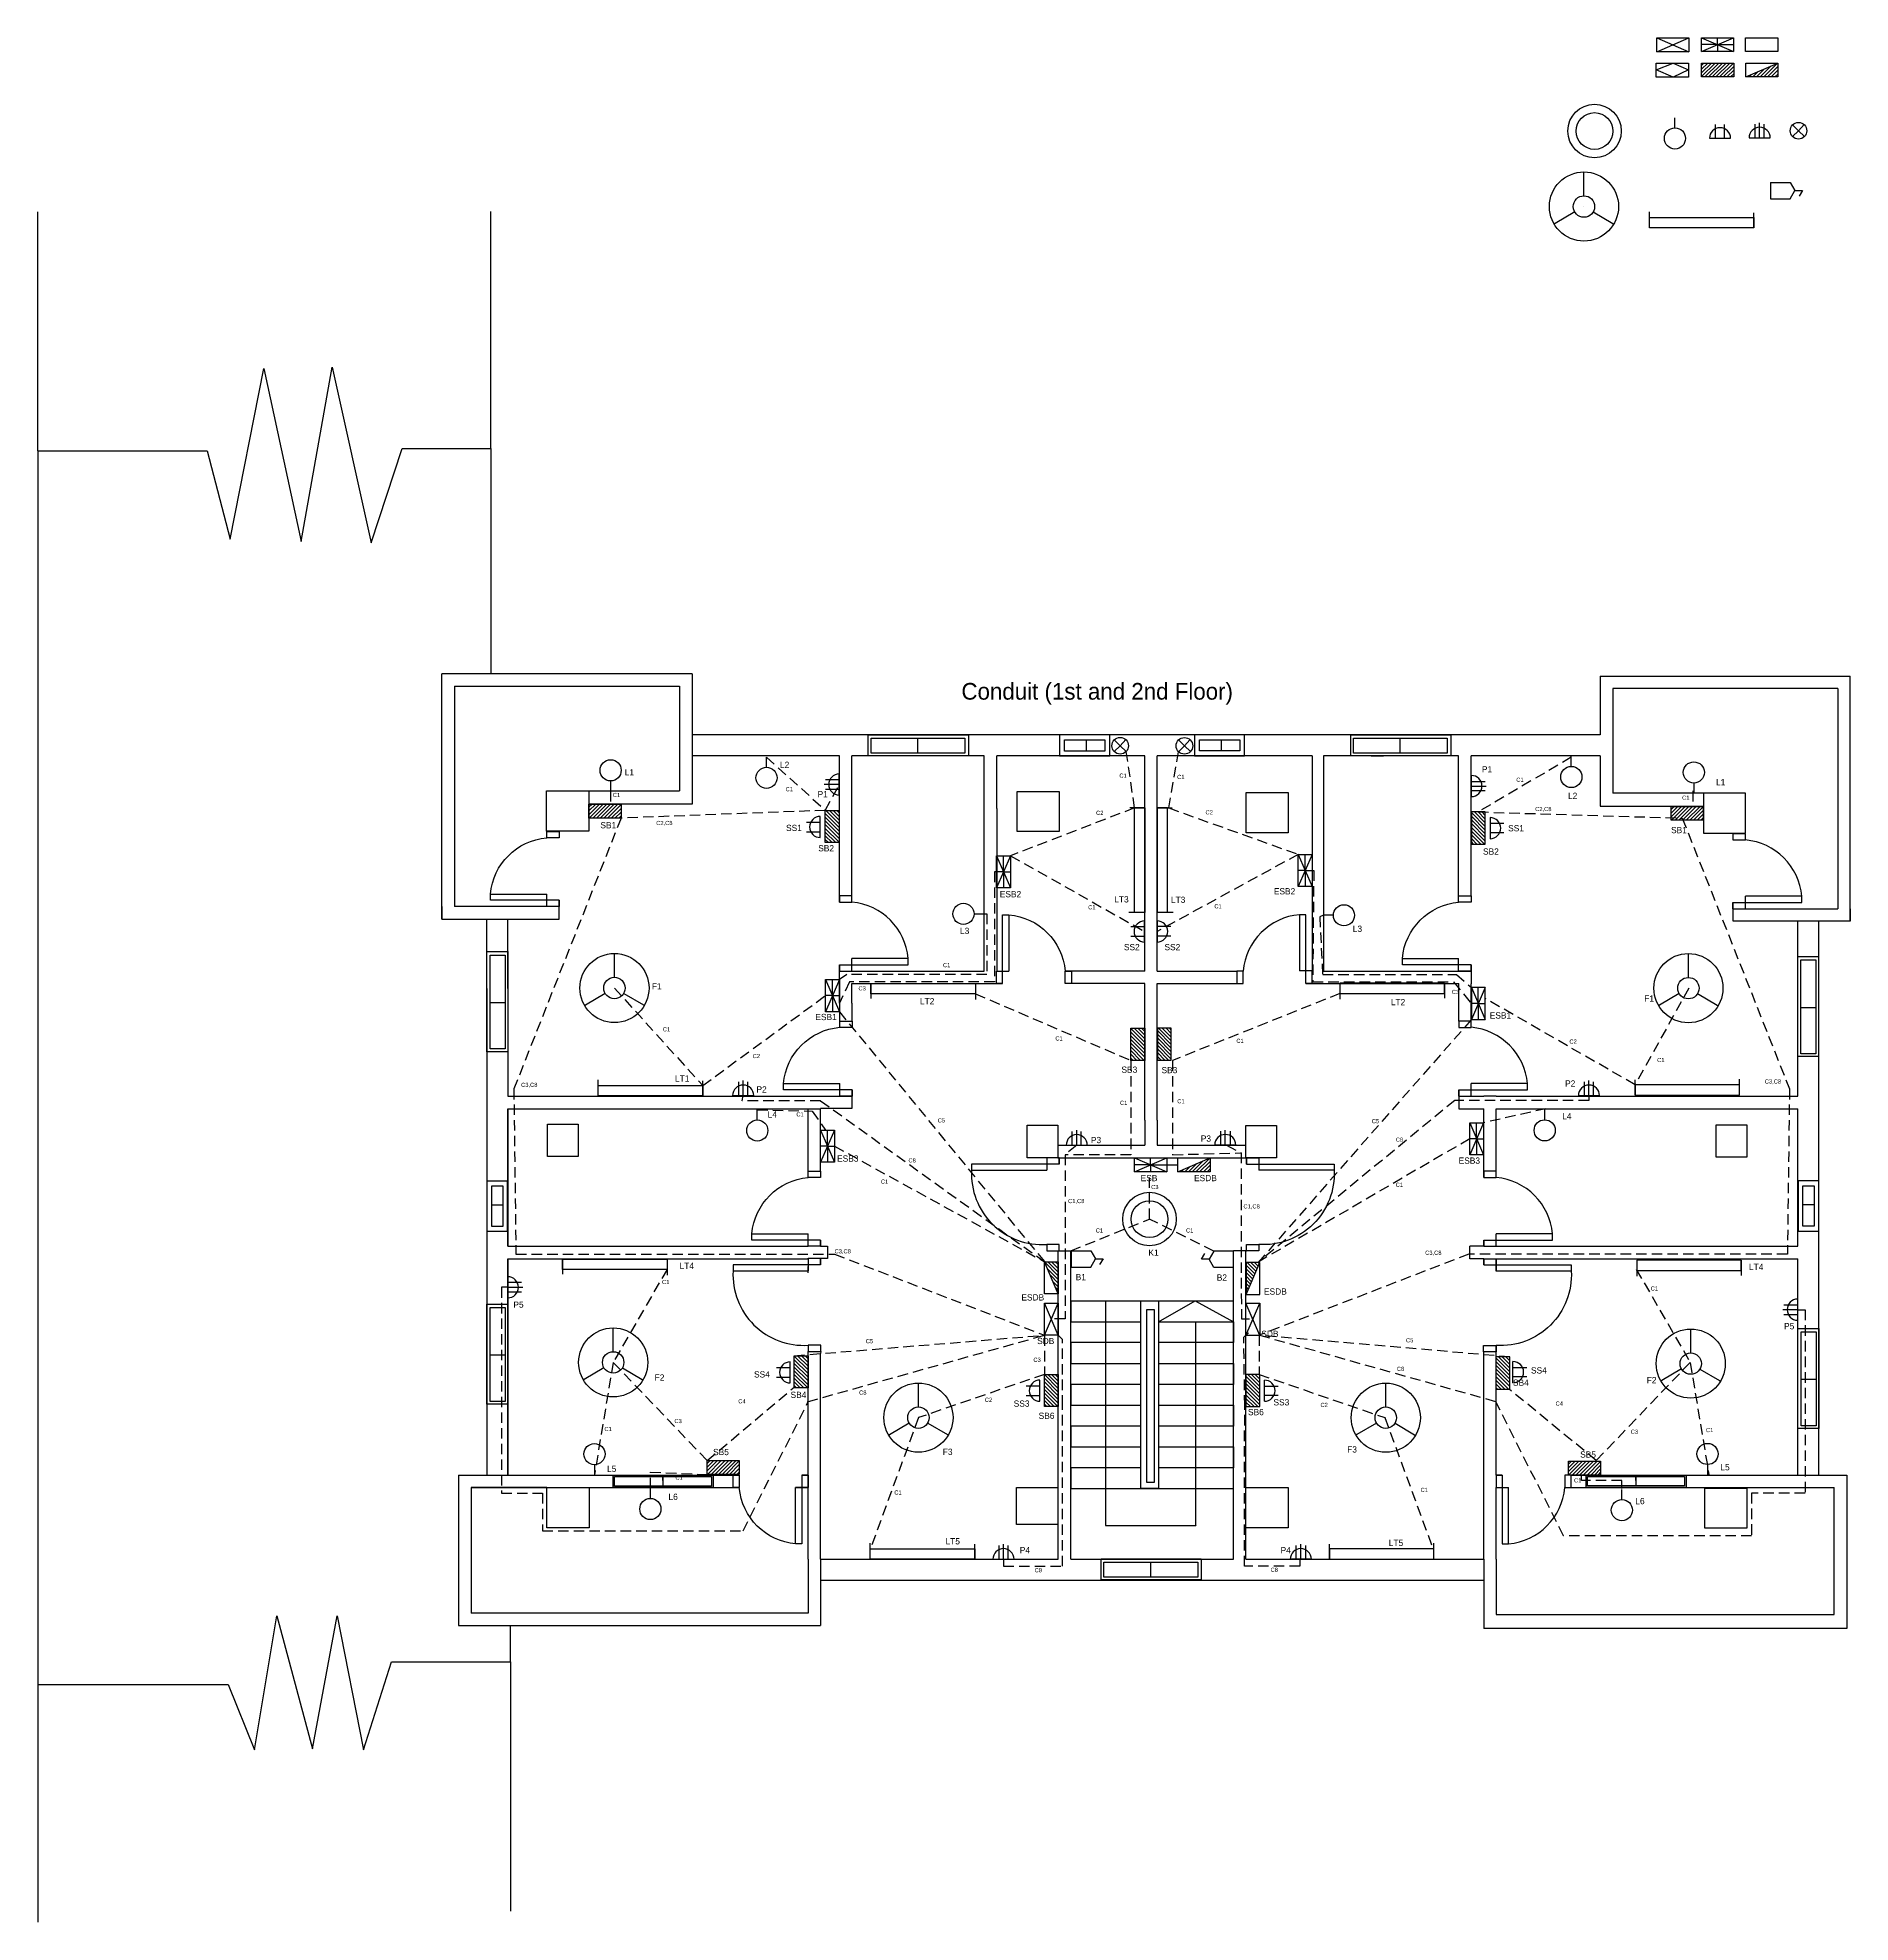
# Model space of a CAD drawing. Header units: inches. Extents: x 375 to 2429, y 186 to 1090.
# Drawn here: x 375 to 1244, y 186 to 1090 of the extents above; entities that cross this region are included whole.
import ezdxf

# ---------------------------------------------------------------- set-up
doc = ezdxf.new("R2010")
doc.units = ezdxf.units.IN
doc.header["$LTSCALE"] = 20
doc.header["$MEASUREMENT"] = 0
doc.linetypes.add('HIDDEN', pattern=[0.375, 0.25, -0.125])
for name, color, linetype in [('Conduit', 150, 'HIDDEN'), ('Emergency', 10, 'HIDDEN'), ('Fittings', 136, 'Continuous'), ('Text2', 7, 'Continuous')]:
    doc.layers.add(name, color=color, linetype=linetype)
pattern_1 = [(45, (663.4872, 326.7684), (-0.8838835, 0.8838835), [])]

# ---------------------------------------------------------------- blocks, each defined once
blk = doc.blocks.new('Door')
for p, q in [((0, 36), (0, 36)), ((0, -6), (0, 0)), ((-6, -6), (-6, -3)), ((-6, -3), (36, -3)), ((-6, -6), (0, -6))]:
    blk.add_line(p, q)
blk.add_lwpolyline([(-6.06, 35.59), (-0.06, 35.59), (-0.06, 38.59), (-6.06, 38.59)], close=True)
for points in [[(36, -3), (36, 0), (0, 0)], [(-6, -3), (-6, -6), (0, -6)]]:
    blk.add_lwpolyline(points)
blk.add_arc((2.17, 1.79), 33.87, 356.96817, 93.77757)
blk = doc.blocks.new('Door2')
for p, q in [((-6, 30), (-6, 30)), ((-6, -3), (-6, 0)), ((-6, 0), (27, 0)), ((0, -3), (0, 3)), ((-6, -3), (0, -3))]:
    blk.add_line(p, q)
blk.add_lwpolyline([(-6, 30), (0, 30), (0, 33), (-6, 33)], close=True)
for points in [[(-6, 0), (-6, -3), (0, -3)], [(27, 0), (27, 3), (0, 3)]]:
    blk.add_lwpolyline(points)
blk.add_arc((-2.65, 0.35), 29.77, 5.10532, 84.89468)
blk = doc.blocks.new('windows1')
for p, q in [((-0.62, 0.68), (47.38, 0.68)), ((-0.62, -5.32), (-0.62, 0.68)), ((23.11, -1.89), (23.11, 0)), ((23.11, 0), (23.11, -4.57)), ((47.38, 0.68), (47.38, -5.32)), ((47.38, -5.32), (-0.62, -5.32))]:
    blk.add_line(p, q)
blk.add_lwpolyline([(0, 0), (46.57, 0), (46.57, -4.57), (0, -4.57)], close=True)
blk = doc.blocks.new('windows2')
for p, q in [((-1.31, 1.5), (46.69, 1.5)), ((-1.31, -8.5), (-1.31, 1.5)), ((22.28, 0), (22.28, -7.22)), ((46.69, 1.5), (46.69, -8.5)), ((46.69, -8.5), (-1.31, -8.5))]:
    blk.add_line(p, q)
blk.add_lwpolyline([(0, 0), (45, 0), (45, -7.22), (0, -7.22)], close=True)
blk = doc.blocks.new('windowKitchen')
blk.add_line((0, 0), (0, -5.36))
for points in [[(-12.69, -7.63), (11.31, -7.63), (11.31, 2.37), (-12.69, 2.37)], [(-10.36, 0), (9.02, 0), (9.02, -5.36), (-10.36, -5.36)]]:
    blk.add_lwpolyline(points, close=True)

msp = doc.modelspace()

# ---------------------------------------------------------------- hatches: boundary and pattern name
at = {"layer": 'Fittings'}
h = msp.add_hatch(dxfattribs=at)
h.set_pattern_fill('ANSI31', color=256, scale=10)
h.set_pattern_definition(pattern_1)
h.paths.add_polyline_path([(1187.89, 1070.67), (1187.89, 1077.34), (1172.48, 1077.34), (1172.48, 1070.67)])
h = msp.add_hatch(dxfattribs=at)
h.set_pattern_fill('ANSI31', color=256, scale=10)
h.set_pattern_definition(pattern_1)
h.paths.add_polyline_path([(1209.06, 1070.67), (1209.06, 1077.34), (1193.65, 1070.67)])
h = msp.add_hatch(dxfattribs=at)
h.set_pattern_fill('ANSI31', color=256, scale=10, angle=180)
h.set_pattern_definition([(225, (1163.3083, 1465.8828), (0.8838835, -0.8838835), [])])
h.paths.add_polyline_path([(638.9, 721.99), (638.9, 715.31), (654.31, 715.31), (654.31, 721.99)])
h = msp.add_hatch(dxfattribs=at)
h.set_pattern_fill('ANSI31', color=256, scale=10, angle=-90)
h.set_pattern_definition([(315, (8.3618, 1228.037), (0.8838835, 0.8838835), [])])
h.paths.add_polyline_path([(752.26, 703.63), (758.93, 703.63), (758.93, 719.04), (752.26, 719.04)])
h = msp.add_hatch(dxfattribs=at)
h.set_pattern_fill('ANSI31', color=256, scale=10, angle=-90)
h.set_pattern_definition([(315, (6.5091, 1227.28), (0.8838835, 0.8838835), [])])
h.paths.add_polyline_path([(1068.74, 718.29), (1062.07, 718.29), (1062.07, 702.88), (1068.74, 702.88)])
h = msp.add_hatch(dxfattribs=at)
h.set_pattern_fill('ANSI31', color=256, scale=10, angle=180)
h.set_pattern_definition([(225, (1682.2812, 1464.8253), (0.8838835, -0.8838835), [])])
h.paths.add_polyline_path([(1157.88, 720.93), (1157.88, 714.26), (1173.29, 714.26), (1173.29, 720.93)])
h = msp.add_hatch(dxfattribs=at)
h.set_pattern_fill('ANSI31', color=256, scale=10, angle=90)
h.set_pattern_definition([(135, (1649.3041, 90.1423), (-0.8838835, -0.8838835), [])])
h.paths.add_polyline_path([(905.41, 614.55), (898.74, 614.55), (898.74, 599.14), (905.41, 599.14)])
h = msp.add_hatch(dxfattribs=at)
h.set_pattern_fill('ANSI31', color=256, scale=10, angle=90)
h.set_pattern_definition([(135, (1643.3332, 90.2058), (-0.8838835, -0.8838835), [])])
h.paths.add_polyline_path([(911.48, 599.2), (918.15, 599.2), (918.15, 614.61), (911.48, 614.61)])
h = msp.add_hatch(dxfattribs=at)
h.set_pattern_fill('ANSI31', color=256, scale=10)
h.set_pattern_definition([(45, (391.1731, -198.1647), (-0.8838835, 0.8838835), [])])
h.paths.add_polyline_path([(936.75, 545.73), (936.75, 552.4), (921.34, 545.73)])
h = msp.add_hatch(dxfattribs=at)
h.set_pattern_fill('ANSI31', color=256, scale=10, angle=90)
h.set_pattern_definition([(135, (1607.8864, -42.9334), (-0.8838835, -0.8838835), [])])
h.paths.add_polyline_path([(863.99, 502.64), (857.32, 502.64), (863.99, 487.23)])
h = msp.add_hatch(dxfattribs=at)
h.set_pattern_fill('ANSI31', color=256, scale=10, angle=90)
h.set_pattern_definition([(135, (1508.9687, -43.3281), (-0.8838835, -0.8838835), [])])
h.paths.add_polyline_path([(954.01, 486.83), (960.68, 502.24), (954.01, 502.24)])
h = msp.add_hatch(dxfattribs=at)
h.set_pattern_fill('ANSI31', color=256, scale=10, angle=90)
h.set_pattern_definition([(135, (1487.8914, -66.8906), (-0.8838835, -0.8838835), [])])
h.paths.add_polyline_path([(743.99, 457.51), (737.32, 457.51), (737.32, 442.1), (743.99, 442.1)])
h = msp.add_hatch(dxfattribs=at)
h.set_pattern_fill('ANSI31', color=256, scale=10, angle=90)
h.set_pattern_definition([(135, (1482.8422, -67.4412), (-0.8838835, -0.8838835), [])])
h.paths.add_polyline_path([(1073.81, 441.55), (1080.48, 441.55), (1080.48, 456.96), (1073.81, 456.96)])
h = msp.add_hatch(dxfattribs=at)
h.set_pattern_fill('ANSI31', color=256, scale=10, angle=90)
h.set_pattern_definition([(135, (1607.8968, -75.8085), (-0.8838835, -0.8838835), [])])
h.paths.add_polyline_path([(864, 448.6), (857.33, 448.6), (857.33, 433.18), (864, 433.18)])
h = msp.add_hatch(dxfattribs=at)
h.set_pattern_fill('ANSI31', color=256, scale=10, angle=90)
h.set_pattern_definition([(135, (1603.0097, -75.8253), (-0.8838835, -0.8838835), [])])
h.paths.add_polyline_path([(953.97, 433.17), (960.64, 433.17), (960.64, 448.58), (953.97, 448.58)])
h = msp.add_hatch(dxfattribs=at)
h.set_pattern_fill('ANSI31', color=256, scale=10, angle=180)
h.set_pattern_definition([(225, (1220.0052, 1151.1902), (0.8838835, -0.8838835), [])])
h.paths.add_polyline_path([(695.6, 407.29), (695.6, 400.62), (711.01, 400.62), (711.01, 407.29)])
h = msp.add_hatch(dxfattribs=at)
h.set_pattern_fill('ANSI31', color=256, scale=10, angle=180)
h.set_pattern_definition([(225, (1632.9905, 1150.8956), (0.8838835, -0.8838835), [])])
h.paths.add_polyline_path([(1108.59, 407), (1108.59, 400.33), (1124, 400.33), (1124, 407)])

# ---------------------------------------------------------------- linework, layer by layer
for p, q in [((374.53, 891.4), (374.53, 1006.02)), ((591.89, 892.51), (591.89, 1006.14)), ((466.83, 849.13), (482.94, 930.93)), ((482.94, 930.93), (500.92, 847.89)), ((500.92, 847.89), (515.8, 931.55)), ((515.8, 931.55), (534.39, 847.27)), ((374.53, 891.4), (374.53, 299.85)), ((374.53, 891.4), (455.79, 891.4)), ((455.79, 891.4), (466.83, 849.13)), ((534.39, 847.27), (549.27, 892.51)), ((549.27, 892.51), (591.89, 892.51)), ((591.89, 892.51), (591.89, 784.51)), ((568.35, 666.91), (568.35, 784.51)), ((688.32, 784.51), (568.35, 784.51)), ((574.35, 778.51), (574.35, 672.91)), ((574.35, 778.51), (682.32, 778.51)), ((682.32, 778.51), (682.32, 728.36)), ((688.32, 784.51), (688.32, 722.08)), ((1123.85, 783.45), (1123.85, 755.21)), ((1123.85, 783.45), (1243.81, 783.45)), ((1129.85, 777.45), (1129.85, 727.3)), ((1237.81, 777.45), (1129.85, 777.45)), ((1237.81, 777.45), (1237.81, 671.85)), ((1243.81, 665.85), (1243.81, 783.45)), ((1123.85, 755.21), (688.48, 755.21)), ((759.04, 745.21), (688.48, 745.21)), ((759.04, 730), (759.04, 745.21)), ((765.04, 720), (765.04, 745.21)), ((828.45, 745.21), (765.04, 745.21)), ((828.45, 720), (828.45, 745.21)), ((834.45, 720), (834.45, 745.21)), ((905.43, 745.21), (834.45, 745.21)), ((905.43, 720), (905.43, 745.21)), ((911.43, 720), (911.43, 745.21)), ((985.66, 745.21), (911.43, 745.21)), ((985.66, 745.22), (985.66, 642.02)), ((991.12, 745.21), (991.12, 642)), ((1000.12, 745.21), (991.12, 745.21)), ((1014, 745.21), (1000.12, 745.21)), ((1014, 745.21), (1020, 745.21)), ((1055.89, 745.21), (1020, 745.21)), ((1055.89, 720), (1055.89, 745.21)), ((1123.85, 745.21), (1062.01, 745.21)), ((1062.01, 720), (1062.01, 745.21)), ((1123.85, 745.21), (1123.85, 721.02)), ((638.8, 728.36), (682.32, 728.36)), ((638.8, 728.36), (682.32, 728.36)), ((759.04, 720), (759.04, 730)), ((1173.36, 727.3), (1129.85, 727.3)), ((1173.36, 727.3), (1129.85, 727.3)), ((688.32, 722.08), (638.8, 722.08)), ((759.04, 675), (759.04, 720)), ((765.04, 675), (765.04, 720)), ((828.45, 642), (828.45, 720)), ((834.45, 720), (834.45, 642)), ((905.43, 642), (905.43, 720)), ((911.43, 642), (911.43, 720)), ((1055.89, 678.03), (1055.89, 720)), ((1062.01, 716.83), (1062.01, 720)), ((1062.01, 678.03), (1062.01, 716.83)), ((1123.85, 721.02), (1173.36, 721.02)), ((568.35, 672.91), (568.35, 666.91)), ((618.64, 672.91), (574.35, 672.91)), ((624.54, 666.91), (624.54, 672.91)), ((1187.63, 665.85), (1187.63, 671.85)), ((1193.53, 671.85), (1237.81, 671.85)), ((1243.81, 671.85), (1243.81, 665.85)), ((568.35, 666.91), (624.54, 666.91)), ((590, 633.67), (590, 666.48)), ((600, 633.67), (600, 666.48)), ((1243.81, 665.85), (1187.63, 665.85)), ((1218.72, 582), (1218.72, 665.85)), ((1228.72, 400.3), (1228.72, 665.85)), ((759.04, 626.59), (759.04, 645)), ((765.04, 642), (765.04, 648)), ((765.04, 642), (828.45, 642)), ((834.45, 642), (837.28, 642)), ((905.43, 642), (867.28, 642)), ((911.43, 642), (917.43, 642)), ((917.43, 642), (949.66, 642)), ((991.12, 642), (1014, 642)), ((1014, 642), (1020, 642)), ((1020, 642), (1062, 642.01)), ((1062, 642.01), (1062, 635.91)), ((765.04, 626.59), (765.04, 636)), ((765.04, 636), (834.45, 636)), ((834.45, 636.04), (834.45, 636)), ((905.43, 636), (867.28, 635.99)), ((905.43, 570.49), (905.43, 636)), ((911.43, 570.49), (911.43, 636)), ((911.43, 636), (949.86, 636)), ((985.66, 636.02), (1056, 636)), ((1056, 618), (1056, 636)), ((1062, 618), (1062, 635.91)), ((759.04, 626.59), (759.04, 617.99)), ((765.04, 626.59), (765.04, 618)), ((759.04, 617.99), (759.17, 618)), ((600, 582), (744, 582)), ((744, 582), (750, 582)), ((750, 582), (764.98, 582)), ((764.98, 582), (764.98, 576.01)), ((1056, 582.01), (1056, 575.98)), ((1056, 582), (1068, 582)), ((1074, 582), (1068, 582)), ((1074, 582), (1200, 582)), ((1200, 582), (1218.72, 582)), ((600, 510), (600, 576)), ((600, 576), (744, 576)), ((744, 546), (744, 576)), ((744, 576), (750, 576)), ((764.98, 576.01), (749.98, 576.01)), ((750, 546), (750, 576)), ((905.43, 570.49), (905.43, 558.48)), ((911.43, 570.49), (911.43, 558.48)), ((1056, 576), (1068, 576)), ((1068, 543), (1068, 576)), ((1074, 576), (1200, 576)), ((1074, 543), (1074, 576)), ((1200, 576), (1218.72, 576)), ((1218.72, 510), (1218.72, 576)), ((863.7, 558.48), (905.43, 558.48)), ((863.7, 552.48), (954, 552.48)), ((911.43, 558.48), (954, 558.48)), ((1074, 510), (1074, 516)), ((600, 510), (744, 510)), ((750, 510), (753.37, 510)), ((753.37, 510), (753.37, 504.23)), ((864, 507.66), (864, 507.88)), ((864, 507.88), (864.47, 507.88)), ((864, 504), (864, 507.66)), ((864.47, 507.88), (870, 507.88)), ((870, 504), (870, 507.88)), ((948, 504), (948, 507.72)), ((948, 507.72), (948.01, 507.72)), ((954.17, 507.86), (948.01, 507.86)), ((948.01, 507.86), (948.01, 507.72)), ((954, 504), (954, 507.86)), ((954, 507.86), (954.17, 507.86)), ((1068, 510), (1061.35, 510)), ((1061.35, 504.06), (1061.35, 510)), ((1074, 510), (1200, 510)), ((1200, 510), (1218.72, 510)), ((600, 504), (744, 504)), ((600, 400.3), (600, 504)), ((744, 504), (744, 504.25)), ((744, 497.28), (744, 500.28)), ((753.37, 504.23), (750, 504.17)), ((864, 360), (864, 504)), ((870, 360), (870, 504)), ((948, 360), (948, 504)), ((954, 360), (954, 504)), ((1068, 504.06), (1061.35, 504.06)), ((1068, 501.06), (1068, 504)), ((1074, 504), (1200, 504)), ((1074, 498.06), (1074, 504)), ((1200, 504), (1218.72, 504)), ((1218.72, 400.35), (1218.72, 504)), ((870, 483.82), (948, 483.82)), ((870, 483.82), (870, 473.82)), ((886.6, 483.82), (886.6, 376.16)), ((911.99, 473.82), (929.69, 483.82)), ((929.69, 483.82), (948, 473.82)), ((870, 473.82), (903.64, 473.82)), ((911.99, 473.82), (948, 473.82)), ((929.93, 376.36), (929.93, 474.02)), ((948, 473.82), (948, 463.82)), ((870, 463.82), (870, 453.82)), ((903.64, 463.82), (870, 463.82)), ((948, 463.82), (911.99, 463.82)), ((1074, 400.35), (1074, 462.46)), ((744, 458.69), (744, 459.58)), ((744, 459.58), (750.06, 459.58)), ((744, 360), (744, 458.69)), ((750.06, 459.58), (750, 458.69)), ((750, 360), (750, 458.69)), ((870, 453.82), (903.64, 453.82)), ((911.99, 453.82), (948, 453.82)), ((948, 453.82), (948, 443.82)), ((1068, 360), (1068, 459.46)), ((870, 443.82), (870, 433.82)), ((903.64, 443.82), (870, 443.82)), ((948, 443.82), (911.99, 443.82)), ((870, 433.82), (903.64, 433.82)), ((911.99, 433.82), (948, 433.82)), ((948, 433.82), (948, 423.82)), ((870, 423.82), (870, 413.82)), ((903.64, 423.82), (870, 423.82)), ((948, 423.82), (911.99, 423.82)), ((870, 413.82), (903.64, 413.82)), ((911.99, 413.82), (948, 413.82)), ((948, 413.82), (948, 403.82)), ((576.36, 400.3), (711, 400.3)), ((576.36, 400.3), (576.36, 394.3)), ((741, 400.3), (744, 400.3)), ((870, 403.82), (870, 393.82)), ((903.64, 403.82), (870, 403.82)), ((948, 403.82), (911.99, 403.82)), ((1109.93, 400.35), (1200, 400.35)), ((1200, 400.35), (1228.72, 400.35)), ((1222.77, 400.3), (1222.77, 400.35)), ((1228.72, 400.3), (1242.09, 400.3)), ((1242.09, 400.3), (1242.09, 394.3)), ((576.36, 394.3), (576.36, 334.14)), ((618.75, 394.3), (582.36, 394.3)), ((582.36, 394.3), (711, 394.3)), ((582.36, 394.3), (582.36, 334.14)), ((738, 394.3), (744, 394.3)), ((843.86, 394.3), (864, 394.3)), ((870, 393.82), (948, 393.82)), ((1074, 360), (1074, 394.35)), ((1109.93, 394.35), (1236.09, 394.35)), ((1236.09, 394.35), (1236.09, 394.3)), ((1236.09, 333.39), (1236.09, 394.3)), ((1242.09, 394.3), (1242.09, 326.79)), ((886.6, 376.16), (929.93, 376.16)), ((929.93, 376.36), (929.93, 376.36)), ((929.93, 376.36), (929.93, 376.16)), ((744, 360), (744, 334.14)), ((750, 360), (864, 360)), ((750, 360), (750, 328.14)), ((870, 360), (948, 360)), ((954, 360), (1068, 360)), ((1068, 360), (1068, 333.39)), ((1074, 360), (1074, 339.39)), ((750, 350), (864, 350)), ((864, 350), (1068, 350)), ((1074, 339.39), (1074, 333.39)), ((478.55, 268.5), (489.29, 332.9)), ((489.29, 332.9), (506.37, 268.98)), ((506.37, 268.98), (518.08, 332.9)), ((518.08, 332.9), (530.77, 268.5)), ((576.36, 334.14), (576.36, 328.14)), ((576.36, 328.14), (750, 328.14)), ((744, 334.14), (582.36, 334.14)), ((601.25, 310.72), (601.25, 328.14)), ((1068, 333.39), (1068, 326.79)), ((1242.09, 326.79), (1068, 326.79)), ((1074, 333.39), (1228.72, 333.39)), ((1228.72, 333.39), (1236.09, 333.39)), ((530.77, 268.5), (544.27, 310.72)), ((544.27, 310.72), (601.25, 310.72)), ((601.25, 310.72), (601.25, 191.17)), ((374.53, 299.85), (465.95, 299.85)), ((374.53, 299.85), (374.53, 185.88)), ((465.95, 299.85), (478.55, 268.5))]:
    msp.add_line(p, q)
for points in [[(618.6, 728.36), (638.8, 728.36), (638.8, 709.12), (618.6, 709.12)], [(844.26, 728.11), (864.47, 728.11), (864.47, 708.87), (844.26, 708.87)], [(954.06, 727.56), (974.27, 727.56), (974.27, 708.32), (954.06, 708.32)], [(1193.57, 727.3), (1173.36, 727.3), (1173.36, 708.06), (1193.57, 708.06)], [(618.98, 568.6), (633.65, 568.6), (633.65, 553.05), (618.98, 553.05)], [(849.03, 568.03), (863.7, 568.03), (863.7, 552.48), (849.03, 552.48)], [(954, 567.99), (968.68, 567.99), (968.68, 552.44), (954, 552.44)], [(1179.49, 568.22), (1194.16, 568.22), (1194.16, 552.67), (1179.49, 552.67)], [(903.64, 483.82), (911.99, 483.82), (911.99, 393.82), (903.64, 393.82)], [(906.48, 479.71), (909.96, 479.71), (909.96, 396.79), (906.48, 396.8)], [(618.75, 394.3), (638.96, 394.3), (638.96, 375.06), (618.75, 375.06)], [(954, 394.3), (974.21, 394.3), (974.21, 375.06), (954, 375.06)], [(1173.98, 394.04), (1194.19, 394.04), (1194.19, 374.8), (1173.98, 374.8)]]:
    msp.add_lwpolyline(points, close=True)
for points in [[(590, 633.67), (590, 400.3)], [(600, 633.67), (600, 582)], [(600, 576), (600, 510)], [(600, 504), (600, 400.3)], [(864, 376.66), (843.86, 376.66), (843.86, 394.3)], [(750, 360), (864, 360)], [(870, 360), (948, 360)], [(954, 360), (1068, 360)]]:
    msp.add_lwpolyline(points)
at = {"layer": 'Conduit'}
for p, q in [((724.06, 744.53), (752.26, 719.04)), ((1110.02, 744.53), (1065.28, 718.29)), ((649.3, 728.34), (649.3, 721.99)), ((752.26, 719.04), (758.93, 731.44)), ((1168.24, 728.34), (1168.24, 721.99)), ((654.31, 715.31), (602.88, 585.47)), ((752.26, 719.04), (654.31, 715.31)), ((1065.28, 718.29), (1163.22, 715.31)), ((1163.22, 715.31), (1214.65, 585.47)), ((824.23, 631.07), (898.74, 599.14)), ((999.06, 631.22), (918.8, 599.14)), ((898.74, 599.14), (898.74, 553.91)), ((918.8, 599.14), (918.8, 553.91)), ((602.88, 585.47), (603.9, 506.3)), ((1214.65, 585.47), (1213.64, 506.3)), ((872.83, 558.49), (867.2, 553.91)), ((898.74, 553.91), (867.2, 553.91)), ((867.2, 553.91), (867.2, 475.2)), ((918.8, 553.91), (951.63, 554.82)), ((944.71, 558.49), (951.63, 554.82)), ((951.63, 554.82), (951.78, 475.2)), ((603.9, 506.3), (756.68, 506.3)), ((756.68, 506.3), (857.29, 467.35)), ((1060.86, 506.3), (960.25, 467.35)), ((1213.64, 506.3), (1060.86, 506.3)), ((676.34, 498.93), (650.52, 454.33)), ((1141.19, 498.93), (1167.02, 454.33)), ((600, 490.36), (596.9, 490.36)), ((596.9, 490.36), (596.9, 391.68)), ((1218.61, 479.62), (1222.09, 479.62)), ((1222.09, 479.62), (1222.09, 391.72)), ((867.2, 475.2), (861.84, 475.2)), ((951.78, 475.2), (955.7, 475.2)), ((737.32, 457.51), (857.29, 467.35)), ((743.78, 435.5), (857.29, 467.35)), ((857.29, 467.35), (857.29, 448.6)), ((865.99, 465.38), (863.96, 467.35)), ((865.99, 433.57), (865.99, 465.38)), ((952.95, 466.39), (955.24, 468.49)), ((953.38, 433.57), (952.95, 466.39)), ((1080.48, 456.96), (960.25, 467.35)), ((960.25, 467.35), (960.25, 448.6)), ((1073.76, 435.5), (960.25, 467.35)), ((650.52, 454.33), (641.54, 400.48)), ((650.52, 454.33), (695.6, 407.29)), ((1167.02, 454.33), (1121.94, 407.29)), ((1167.02, 454.33), (1176, 400.48)), ((857.29, 448.6), (796.92, 427.86)), ((960.25, 448.6), (1020.62, 427.86)), ((695.6, 407.29), (737.32, 442.45)), ((712.92, 373.53), (744, 435.56)), ((1106.34, 371.21), (1073.76, 435.5)), ((1121.94, 407.29), (1080.22, 441.54)), ((796.92, 427.86), (773.84, 364.95)), ((865.99, 356.65), (865.99, 433.57)), ((953.23, 356.65), (953.38, 433.57)), ((1020.62, 427.86), (1043.7, 364.95)), ((668.35, 393.93), (668.35, 401.7)), ((668.35, 401.7), (695.6, 400.62)), ((1114.95, 397.69), (1114.95, 400.3)), ((1134.28, 397.69), (1114.95, 397.69)), ((1134.25, 393.89), (1134.25, 397.64)), ((596.9, 391.68), (616.59, 391.68)), ((616.59, 391.68), (616.59, 373.53)), ((1222.09, 391.72), (1196.49, 391.72)), ((1196.49, 391.72), (1196.49, 371.21)), ((616.59, 373.53), (712.92, 373.53)), ((1196.49, 371.21), (1106.34, 371.21)), ((837.69, 360), (837.69, 356.65)), ((837.69, 356.65), (865.99, 356.65)), ((979.85, 356.65), (953.23, 356.65)), ((979.85, 360), (979.85, 356.65))]:
    msp.add_line(p, q, dxfattribs=at)
at = {"layer": 'Emergency'}
for p, q in [((900.54, 720.19), (896.58, 747.32)), ((916.93, 720.19), (921.65, 747.17)), ((900.54, 720.19), (841.05, 697.26)), ((916.93, 720.19), (979.02, 697.95)), ((841.05, 697.26), (905.38, 660.96)), ((979.02, 697.95), (911.41, 660.98)), ((834.38, 689.56), (833.44, 689.56)), ((833.44, 689.56), (833.44, 636.82)), ((985.61, 690.18), (986.55, 690.18)), ((986.51, 690.18), (985.98, 636.82)), ((828.39, 669.4), (829.75, 669.4)), ((829.75, 669.4), (829.75, 640.37)), ((991.12, 668.74), (989.35, 667.97)), ((989.35, 667.97), (990.77, 640.37)), ((651.13, 633.85), (693.44, 587.07)), ((762.56, 640.37), (759, 637.91)), ((763.92, 636.82), (759.04, 626.59)), ((829.75, 640.37), (762.56, 640.37)), ((833.44, 636.82), (763.92, 636.82)), ((985.98, 636.82), (1053.55, 636.82)), ((990.77, 640.37), (1054.91, 640.37)), ((1053.55, 636.82), (1062.07, 626.41)), ((1054.91, 640.37), (1062.07, 634.11)), ((1166.33, 633.85), (1140.64, 587.46)), ((693.44, 587.07), (752.33, 630.2)), ((1140.64, 587.46), (1068.68, 628.9)), ((759, 622.5), (857.32, 502.64)), ((1062.07, 618.7), (960.15, 502.64)), ((712.32, 579.8), (712.88, 582.28)), ((750, 579.8), (712.32, 579.8)), ((750, 579.8), (857.32, 502.64)), ((1054.15, 579.98), (960.15, 502.64)), ((1118.47, 579.98), (1054.15, 579.98)), ((1118.47, 582.27), (1118.47, 579.98)), ((719.62, 575.41), (745.93, 574.84)), ((745.93, 574.84), (752.33, 565.77)), ((1097.84, 576), (1067.94, 569.24)), ((1061.27, 561.54), (960.15, 502.64)), ((756.58, 558.06), (857.32, 502.64)), ((907.73, 523.07), (907.73, 545.73)), ((915.99, 549.07), (921.67, 549.07)), ((870, 507.88), (907.73, 523.07)), ((938.57, 507.75), (907.73, 523.07))]:
    msp.add_line(p, q, dxfattribs=at)
at = {"layer": 'Fittings'}
for p, q in [((1150.95, 1089.39), (1166.36, 1082.72)), ((1150.95, 1082.72), (1166.36, 1089.39)), ((1172.44, 1089.51), (1187.85, 1082.84)), ((1172.44, 1082.84), (1187.85, 1089.51)), ((1180.14, 1086.17), (1172.44, 1086.17)), ((1180.14, 1086.17), (1180.14, 1089.51)), ((1180.14, 1086.17), (1187.85, 1086.17)), ((1180.14, 1086.17), (1180.14, 1082.84)), ((1150.77, 1074.04), (1158.8, 1077.33)), ((1158.8, 1077.33), (1166.18, 1074.04)), ((1193.65, 1070.67), (1209.06, 1077.34)), ((1158.8, 1070.66), (1150.77, 1074.04)), ((1166.18, 1074.04), (1158.8, 1070.66)), ((1159.7, 1046.28), (1159.7, 1051.1)), ((1200.34, 1041.49), (1200.34, 1048.67)), ((1176.28, 1041.26), (1186.42, 1041.26)), ((1179.06, 1047.87), (1179.06, 1041.26)), ((1183.52, 1041.26), (1183.52, 1047.87)), ((1195.27, 1041.49), (1205.41, 1041.49)), ((1198.05, 1048.1), (1198.05, 1041.49)), ((1202.51, 1041.49), (1202.51, 1048.1)), ((1216.15, 1047.7), (1218.97, 1044.89)), ((1216.15, 1042.08), (1218.97, 1044.89)), ((1218.97, 1044.89), (1221.63, 1047.85)), ((1218.97, 1044.89), (1221.9, 1042.2)), ((1116.08, 1013.69), (1116.08, 1025.13)), ((1205.56, 1020.13), (1215, 1020.13)), ((1205.56, 1020.13), (1205.56, 1012.27)), ((1205.56, 1012.27), (1214.96, 1012.27)), ((1214.96, 1012.27), (1217.23, 1016.24)), ((1215, 1020.13), (1217.23, 1016.24)), ((1217.23, 1016.24), (1220.82, 1016.24)), ((1220.82, 1016.24), (1219.22, 1013.54)), ((1111.66, 1005.95), (1102.24, 1000.38)), ((1116.08, 1008.56), (1116.08, 1008.56)), ((1116.08, 1008.56), (1116.08, 1008.56)), ((1116.08, 1008.56), (1116.08, 1008.56)), ((1120.5, 1005.97), (1129.99, 1000.42)), ((1147.46, 998.36), (1147.46, 1006.01)), ((1197.53, 998.36), (1197.53, 1005.57)), ((1102.24, 1000.38), (1101.81, 1000.12)), ((1129.99, 1000.42), (1130.38, 1000.19)), ((890.83, 752.83), (893.65, 750.01)), ((890.83, 747.21), (893.65, 750.01)), ((893.65, 750.01), (896.31, 752.97)), ((893.65, 750.01), (896.58, 747.32)), ((921.65, 752.79), (924.47, 749.97)), ((924.47, 749.97), (927.13, 752.93)), ((724.06, 739.71), (724.06, 744.53)), ((921.65, 747.17), (924.47, 749.97)), ((924.47, 749.97), (927.4, 747.28)), ((1110.02, 740.11), (1110.02, 744.93)), ((649.3, 733.16), (649.3, 728.34)), ((758.93, 733.62), (752.32, 733.62)), ((758.93, 726.38), (758.93, 736.51)), ((1062.07, 725.62), (1062.07, 735.76)), ((1062.07, 732.86), (1068.69, 732.86)), ((1168.76, 732.15), (1168.76, 727.33)), ((758.93, 731.44), (751.75, 731.44)), ((752.32, 729.16), (758.93, 729.16)), ((1062.07, 730.69), (1069.25, 730.69)), ((1068.69, 728.4), (1062.07, 728.4)), ((749.79, 706.02), (749.79, 716.16)), ((905.45, 720.19), (898.25, 720.19)), ((911.43, 720.25), (918.64, 720.25)), ((1071.09, 715.58), (1071.09, 705.45)), ((749.79, 713.27), (743.17, 713.27)), ((743.17, 708.8), (749.79, 708.8)), ((1077.71, 712.8), (1071.09, 712.8)), ((1071.09, 708.34), (1077.71, 708.34)), ((841.05, 697.26), (834.38, 681.85)), ((834.38, 697.26), (841.05, 681.85)), ((837.71, 689.56), (837.71, 697.26)), ((985.69, 697.95), (979.02, 682.54)), ((979.02, 697.95), (985.69, 682.54)), ((982.36, 690.25), (982.36, 697.95)), ((837.71, 689.56), (834.38, 689.56)), ((837.71, 689.56), (841.05, 689.56)), ((837.71, 689.56), (837.71, 681.85)), ((982.36, 690.25), (979.02, 690.25)), ((982.36, 690.25), (985.69, 690.25)), ((982.36, 690.25), (982.36, 682.54)), ((823.57, 669.4), (828.39, 669.4)), ((905.45, 670.11), (897.8, 670.11)), ((911.43, 670.18), (919.08, 670.18)), ((995.89, 668.74), (991.07, 668.74)), ((905.38, 663.13), (898.76, 663.13)), ((905.38, 655.89), (905.38, 666.03)), ((911.41, 666.05), (911.41, 655.92)), ((918.03, 663.27), (911.41, 663.27)), ((898.76, 658.67), (905.38, 658.67)), ((911.41, 658.81), (918.03, 658.81)), ((651.13, 638.98), (651.13, 650.42)), ((1166.16, 638.91), (1166.16, 650.35)), ((651.13, 633.85), (651.13, 633.85)), ((651.13, 633.85), (651.13, 633.85)), ((651.13, 633.85), (651.13, 633.85)), ((759, 637.91), (752.33, 622.5)), ((752.33, 637.91), (759, 622.5)), ((755.66, 630.2), (755.66, 637.91)), ((774.15, 635.98), (774.15, 628.78)), ((824.23, 635.98), (824.23, 628.33)), ((999.06, 636.14), (999.06, 628.49)), ((1049.13, 636.14), (1049.13, 628.93)), ((1062.07, 634.11), (1068.74, 618.7)), ((1068.74, 634.11), (1062.07, 618.7)), ((1065.41, 626.41), (1065.41, 634.11)), ((1166.16, 633.78), (1166.16, 633.78)), ((1166.16, 633.78), (1166.16, 633.78)), ((1166.16, 633.78), (1166.16, 633.78)), ((637.3, 625.67), (636.87, 625.42)), ((646.72, 631.24), (637.3, 625.67)), ((655.56, 631.26), (665.05, 625.71)), ((665.05, 625.71), (665.44, 625.48)), ((755.66, 630.2), (752.33, 630.2)), ((755.66, 630.2), (759, 630.2)), ((755.66, 630.2), (755.66, 622.5)), ((1065.41, 626.41), (1062.07, 626.41)), ((1065.41, 626.41), (1065.41, 618.7)), ((1065.41, 626.41), (1068.74, 626.41)), ((1152.24, 625.64), (1151.85, 625.41)), ((1161.73, 631.19), (1152.24, 625.64)), ((1170.57, 631.17), (1179.99, 625.6)), ((1179.99, 625.6), (1180.43, 625.35)), ((643.36, 582.15), (643.36, 589.8)), ((693.44, 582.15), (693.44, 589.36)), ((710.59, 588.89), (710.59, 582.28)), ((712.88, 582.28), (712.88, 589.45)), ((715.06, 582.28), (715.06, 588.89)), ((1116.18, 588.88), (1116.18, 582.27)), ((1118.47, 582.27), (1118.47, 589.45)), ((1120.64, 582.27), (1120.64, 588.88)), ((1140.64, 582.54), (1140.64, 589.75)), ((1190.72, 582.54), (1190.72, 590.19)), ((707.82, 582.28), (717.95, 582.28)), ((1113.4, 582.27), (1123.53, 582.27)), ((719.62, 570.59), (719.62, 575.41)), ((1097.26, 570.65), (1097.26, 575.47)), ((756.58, 565.77), (749.91, 550.36)), ((749.91, 565.77), (756.58, 550.36)), ((753.24, 558.06), (753.24, 565.77)), ((870.54, 565.11), (870.54, 558.49)), ((872.83, 558.49), (872.83, 565.67)), ((875, 558.49), (875, 565.11)), ((941.88, 558.55), (941.88, 565.17)), ((944.05, 558.55), (944.05, 565.73)), ((946.34, 565.17), (946.34, 558.55)), ((1067.94, 569.24), (1061.27, 553.83)), ((1061.27, 569.24), (1067.94, 553.83)), ((1064.6, 561.54), (1061.27, 561.54)), ((1064.6, 561.54), (1064.6, 569.24)), ((1064.6, 561.54), (1067.94, 561.54)), ((1064.6, 561.54), (1064.6, 553.83)), ((753.24, 558.06), (749.91, 558.06)), ((753.24, 558.06), (756.58, 558.06)), ((753.24, 558.06), (753.24, 550.36)), ((867.76, 558.49), (877.9, 558.49)), ((900.58, 552.41), (915.99, 545.73)), ((900.58, 545.73), (915.99, 552.41)), ((908.28, 549.07), (908.28, 552.41)), ((921.34, 545.73), (936.75, 552.4)), ((949.12, 558.55), (938.99, 558.55)), ((908.28, 549.07), (900.58, 549.07)), ((908.28, 549.07), (915.99, 549.07)), ((908.28, 549.07), (908.28, 545.73)), ((870.17, 507.82), (879.61, 507.82)), ((870.17, 507.82), (870.17, 499.96)), ((879.61, 507.82), (881.84, 503.93)), ((932.71, 503.78), (934.31, 506.48)), ((938.57, 507.75), (936.3, 503.78)), ((947.97, 507.75), (938.57, 507.75)), ((947.97, 499.89), (947.97, 507.75)), ((626.27, 503.84), (626.27, 496.64)), ((676.34, 503.84), (676.34, 496.19)), ((863.99, 487.23), (857.32, 502.64)), ((870.17, 499.96), (879.56, 499.96)), ((879.56, 499.96), (881.84, 503.93)), ((881.84, 503.93), (885.43, 503.93)), ((885.43, 503.93), (883.82, 501.23)), ((936.3, 503.78), (932.71, 503.78)), ((938.52, 499.89), (936.3, 503.78)), ((947.97, 499.89), (938.52, 499.89)), ((954.01, 486.83), (960.68, 502.24)), ((1141.46, 503.29), (1141.46, 495.64)), ((1191.54, 503.29), (1191.54, 496.08)), ((599.98, 495.42), (599.98, 485.29)), ((606.59, 492.65), (599.98, 492.65)), ((599.98, 490.36), (607.15, 490.36)), ((599.98, 488.18), (606.59, 488.18)), ((857.29, 467.35), (863.96, 482.76)), ((863.96, 467.35), (857.29, 482.76)), ((953.91, 467.28), (960.58, 482.69)), ((960.58, 467.28), (953.91, 482.69)), ((1218.61, 479.62), (1211.43, 479.62)), ((1218.61, 481.79), (1211.99, 481.79)), ((1218.61, 474.55), (1218.61, 484.68)), ((650.52, 459.46), (650.52, 470.9)), ((1167.29, 458.91), (1167.29, 470.35)), ((1211.99, 477.33), (1218.61, 477.33)), ((650.52, 454.33), (650.52, 454.33)), ((650.52, 454.33), (650.52, 454.33)), ((650.52, 454.33), (650.52, 454.33)), ((735.43, 444.47), (735.43, 454.61)), ((1082.04, 444.61), (1082.04, 454.74)), ((1082.04, 451.85), (1088.65, 451.85)), ((1167.29, 453.78), (1167.29, 453.78)), ((1167.29, 453.78), (1167.29, 453.78)), ((1167.29, 453.78), (1167.29, 453.78)), ((636.68, 446.15), (636.25, 445.89)), ((646.1, 451.72), (636.68, 446.15)), ((654.94, 451.74), (664.43, 446.19)), ((664.43, 446.19), (664.82, 445.96)), ((735.43, 451.71), (728.81, 451.71)), ((728.81, 447.25), (735.43, 447.25)), ((796.92, 432.99), (796.92, 444.43)), ((855.12, 442.96), (848.5, 442.96)), ((855.12, 435.72), (855.12, 445.85)), ((962.85, 435.7), (962.85, 445.84)), ((962.85, 442.94), (969.46, 442.94)), ((1021.05, 432.97), (1021.05, 444.41)), ((1088.65, 447.39), (1082.04, 447.39)), ((1153.37, 445.64), (1152.98, 445.41)), ((1162.86, 451.19), (1153.37, 445.64)), ((1171.71, 451.17), (1181.12, 445.6)), ((1181.12, 445.6), (1181.56, 445.34)), ((848.5, 438.5), (855.12, 438.5)), ((969.46, 438.48), (962.85, 438.48)), ((1073.9, 426.73), (1073.9, 436.87)), ((792.51, 425.25), (783.09, 419.68)), ((796.92, 427.86), (796.92, 427.86)), ((796.92, 427.86), (796.92, 427.86)), ((796.92, 427.86), (796.92, 427.86)), ((801.35, 425.27), (810.84, 419.72)), ((1016.62, 425.25), (1007.13, 419.7)), ((1021.05, 427.84), (1021.05, 427.84)), ((1021.05, 427.84), (1021.05, 427.84)), ((1021.05, 427.84), (1021.05, 427.84)), ((1025.46, 425.23), (1034.88, 419.66)), ((783.09, 419.68), (782.65, 419.42)), ((810.84, 419.72), (811.23, 419.49)), ((1007.13, 419.7), (1006.74, 419.47)), ((1034.88, 419.66), (1035.31, 419.41)), ((641.54, 405.31), (641.54, 400.48)), ((1175.35, 405.37), (1175.35, 400.55)), ((668.35, 389.11), (668.35, 393.93)), ((1134.27, 388.57), (1134.27, 393.4)), ((773.84, 360.03), (773.84, 367.68)), ((823.92, 360.03), (823.92, 367.24)), ((835.4, 366.61), (835.4, 360)), ((837.69, 360), (837.69, 367.17)), ((839.87, 360), (839.87, 366.61)), ((978.1, 359.98), (978.1, 366.6)), ((980.28, 359.98), (980.28, 367.16)), ((982.56, 366.6), (982.56, 359.98)), ((994.05, 360.02), (994.05, 367.22)), ((1044.13, 360.02), (1044.13, 367.67)), ((832.62, 360), (842.76, 360)), ((985.34, 359.98), (975.21, 359.98))]:
    msp.add_line(p, q, dxfattribs=at)
for points in [[(1150.95, 1089.39), (1166.36, 1089.39), (1166.36, 1082.72), (1150.95, 1082.72)], [(1172.44, 1089.51), (1187.85, 1089.51), (1187.85, 1082.84), (1172.44, 1082.84)], [(1193.6, 1089.49), (1209.01, 1089.49), (1209.01, 1082.82), (1193.6, 1082.82)], [(1150.77, 1077.33), (1166.18, 1077.33), (1166.18, 1070.66), (1150.77, 1070.66)], [(1172.48, 1077.34), (1187.89, 1077.34), (1187.89, 1070.67), (1172.48, 1070.67)], [(1193.65, 1077.34), (1209.06, 1077.34), (1209.06, 1070.67), (1193.65, 1070.67)], [(1147.46, 1003.28), (1197.53, 1003.28), (1197.53, 998.36), (1147.46, 998.36)], [(654.31, 715.31), (638.9, 715.31), (638.9, 721.99), (654.31, 721.99)], [(758.93, 719.04), (758.93, 703.63), (752.26, 703.63), (752.26, 719.04)], [(900.54, 670.11), (900.54, 720.19), (905.45, 720.19), (905.45, 670.11)], [(916.35, 670.18), (916.35, 720.25), (911.43, 720.25), (911.43, 670.18)], [(1062.07, 718.29), (1062.07, 702.88), (1068.74, 702.88), (1068.74, 718.29)], [(1173.29, 714.26), (1157.88, 714.26), (1157.88, 720.93), (1173.29, 720.93)], [(841.05, 697.26), (841.05, 681.85), (834.38, 681.85), (834.38, 697.26)], [(985.69, 697.95), (985.69, 682.54), (979.02, 682.54), (979.02, 697.95)], [(759, 637.91), (759, 622.5), (752.33, 622.5), (752.33, 637.91)], [(824.23, 631.07), (774.15, 631.07), (774.15, 635.98), (824.23, 635.98)], [(999.06, 631.22), (1049.13, 631.22), (1049.13, 636.14), (999.06, 636.14)], [(1062.07, 634.11), (1062.07, 618.7), (1068.74, 618.7), (1068.74, 634.11)], [(898.74, 599.14), (898.74, 614.55), (905.41, 614.55), (905.41, 599.14)], [(918.15, 599.2), (918.15, 614.61), (911.48, 614.61), (911.48, 599.2)], [(1190.72, 587.46), (1140.64, 587.46), (1140.64, 582.54), (1190.72, 582.54)], [(643.36, 587.07), (693.44, 587.07), (693.44, 582.15), (643.36, 582.15)], [(756.58, 565.77), (756.58, 550.36), (749.91, 550.36), (749.91, 565.77)], [(1067.94, 569.24), (1067.94, 553.83), (1061.27, 553.83), (1061.27, 569.24)], [(900.58, 552.41), (915.99, 552.41), (915.99, 545.73), (900.58, 545.73)], [(921.34, 552.4), (936.75, 552.4), (936.75, 545.73), (921.34, 545.73)], [(676.34, 498.93), (626.27, 498.93), (626.27, 503.84), (676.34, 503.84)], [(857.32, 487.23), (857.32, 502.64), (863.99, 502.64), (863.99, 487.23)], [(960.68, 486.83), (960.68, 502.24), (954.01, 502.24), (954.01, 486.83)], [(1141.46, 498.37), (1191.54, 498.37), (1191.54, 503.29), (1141.46, 503.29)], [(857.29, 467.35), (857.29, 482.76), (863.96, 482.76), (863.96, 467.35)], [(953.91, 467.28), (953.91, 482.69), (960.58, 482.69), (960.58, 467.28)], [(737.32, 442.1), (737.32, 457.51), (743.99, 457.51), (743.99, 442.1)], [(1080.48, 441.55), (1080.48, 456.96), (1073.81, 456.96), (1073.81, 441.55)], [(857.33, 433.18), (857.33, 448.6), (864, 448.6), (864, 433.18)], [(960.64, 433.17), (960.64, 448.58), (953.97, 448.58), (953.97, 433.17)], [(711.01, 400.62), (695.6, 400.62), (695.6, 407.29), (711.01, 407.29)], [(1124, 400.33), (1108.59, 400.33), (1108.59, 407), (1124, 407)], [(773.84, 364.95), (823.92, 364.95), (823.92, 360.03), (773.84, 360.03)], [(1044.13, 364.93), (994.05, 364.93), (994.05, 360.02), (1044.13, 360.02)]]:
    msp.add_lwpolyline(points, close=True, dxfattribs=at)
for centre, radius in [((1121.15, 1044.75), 12.82), ((1121.15, 1044.75), 8.82), ((1218.97, 1044.89), 3.98), ((1159.7, 1041.21), 5.07), ((1116.08, 1008.56), 16.57), ((1116.08, 1008.56), 5.13), ((893.65, 750.01), 3.98), ((924.47, 749.97), 3.98), ((649.3, 738.23), 5.07), ((1168.76, 737.22), 5.07), ((724.06, 734.64), 5.07), ((1110.02, 735.04), 5.07), ((818.5, 669.4), 5.07), ((1000.96, 668.74), 5.07), ((651.13, 633.85), 16.57), ((1166.16, 633.78), 16.57), ((651.13, 633.85), 5.13), ((1166.16, 633.78), 5.13), ((719.62, 565.52), 5.07), ((1097.26, 565.59), 5.07), ((907.73, 523.07), 12.82), ((907.73, 523.07), 8.82), ((650.52, 454.33), 16.57), ((1167.29, 453.78), 16.57), ((650.52, 454.33), 5.13), ((1167.29, 453.78), 5.13), ((796.92, 427.86), 16.57), ((1021.05, 427.84), 16.57), ((796.92, 427.86), 5.13), ((1021.05, 427.84), 5.13), ((641.54, 410.37), 5.07), ((1175.35, 410.44), 5.07), ((668.35, 384.05), 5.07), ((1134.27, 383.51), 5.07)]:
    msp.add_circle(centre, radius, dxfattribs=at)
for centre, start, end in [((1181.35, 1041.26), 0, 180), ((1200.34, 1041.49), 0, 180), ((758.93, 731.44), 90, 270), ((1062.07, 730.69), 270, 90), ((749.79, 711.09), 90, 270), ((1071.09, 710.51), 270, 90), ((905.38, 660.96), 90, 270), ((911.41, 660.98), 270, 90), ((712.88, 582.28), 0, 180), ((1118.47, 582.27), 0, 180), ((872.83, 558.49), 0, 180), ((944.05, 558.55), 0, 180), ((599.98, 490.36), 270, 90), ((1218.61, 479.62), 90, 270), ((735.43, 449.54), 90, 270), ((1082.04, 449.68), 270, 90), ((855.12, 440.79), 90, 270), ((962.85, 440.77), 270, 90), ((837.69, 360), 0, 180), ((980.28, 359.98), 0, 180)]:
    msp.add_arc(centre, 5.07, start, end, dxfattribs=at)

# ---------------------------------------------------------------- block references
for name, p in [('windows2', (774.17, 753.7)), ('windowKitchen', (877.33, 752.84)), ('windowKitchen', (942.04, 752.88)), ('windows2', (1005.52, 753.7)), ('Door2', (1193.53, 674.85)), ('Door2', (765.04, 645)), ('Door2', (1062, 585)), ('Door2', (1074, 513)), ('windows1', (651.16, 399.62)), ('windows1', (1117.79, 399.66)), ('windows2', (885.87, 358.6))]:
    msp.add_blockref(name, p)
at = {"xscale": -1}
for p in [(618.64, 675.91), (1055.98, 645), (759.17, 585), (744, 513)]:
    msp.add_blockref('Door2', p, dxfattribs=at)
for name, p, rotation in [('Door2', (837.28, 642), 269.9730953373078), ('Door', (960.23, 546.46), 180), ('Door', (1074, 498.06), 180), ('Door2', (741, 394.3), 90)]:
    msp.add_blockref(name, p, dxfattribs=dict(at, rotation=rotation))
for name, p, rotation in [('Door2', (982.66, 642.02), 90.02690466269388), ('windows2', (591.5, 604.64), 90), ('windows2', (1220.11, 602.29), 90), ('Door', (858.41, 546.47), 180), ('windowKitchen', (592.28, 529.91), 90), ('windowKitchen', (1221.1, 530.02), 90), ('Door', (744, 498.17), 180), ('windows2', (591.5, 435.64), 90), ('windows2', (1220.22, 423.95), 90), ('Door2', (1076.93, 394.35), 270)]:
    msp.add_blockref(name, p, dxfattribs=dict(rotation=rotation))

# ---------------------------------------------------------------- texts
at = {"layer": 'Conduit', "char_height": 2, "attachment_point": 1}
for s, insert in [('C1', (1083.62, 734.71)), ('C1', (650.32, 727.42)), ('C1', (733.21, 730.2)), ('C1', (1163.15, 726.12)), ('C2,C8', (671.15, 713.99)), ('C2,C8', (1092.68, 720.67)), ('C1', (862.58, 610.67)), ('C1', (949.38, 609.53)), ('C3,C8', (606.37, 588.43)), ('C3,C8', (1202.78, 590.04)), ('C1', (893.56, 579.8)), ('C1', (921.03, 580.56)), ('C1,C8', (868.69, 532.7)), ('C1,C8', (952.79, 530.15)), ('C3,C8', (756.68, 508.63)), ('C3,C8', (1039.93, 507.91)), ('C1', (673.96, 493.9)), ('C1', (1148.07, 490.79)), ('C5', (771.65, 465.53)), ('C5', (1030.74, 465.96)), ('C3', (852.06, 456.6)), ('C8', (1026.35, 452.25)), ('C4', (710.5, 436.71)), ('C8', (768.47, 440.89)), ('C2', (828.71, 437.42)), ('C2', (989.73, 434.96)), ('C4', (1102.48, 435.61)), ('C3', (679.89, 427.23)), ('C1', (646.32, 423.4)), ('C3', (1138.51, 422.12)), ('C1', (1174.57, 422.9)), ('C1', (680.36, 400.11)), ('C1', (1111.34, 398.78)), ('C1', (785.36, 392.96)), ('C1', (1037.73, 394.21)), ('C8', (852.62, 355.72)), ('C8', (965.78, 355.91))]:
    msp.add_mtext_dynamic_manual_height_columns(s, width=7.3499, gutter_width=1, heights=[0], dxfattribs=dict(at, insert=insert))
at = {"layer": 'Emergency', "char_height": 2, "attachment_point": 1}
for s, insert in [('C1', (893.28, 736.7)), ('C1', (920.97, 736.07)), ('C2', (882.11, 718.85)), ('C2', (934.58, 719.1)), ('C1', (878.32, 673.58)), ('C1', (938.83, 674.04)), ('C1', (808.69, 645.83)), ('C3', (768.16, 634.7)), ('C3', (1052.68, 632.97)), ('C1', (674.3, 615.07)), ('C2', (1109.11, 609.17)), ('C2', (717.39, 602.24)), ('C1', (1151.18, 600.34)), ('C1', (738.36, 574.29)), ('C5', (806.17, 571.39)), ('C5', (1014.31, 571.01)), ('C8', (1025.82, 562.15)), ('C8', (792.13, 552.21)), ('C1', (778.88, 542.04)), ('C3', (908.52, 539.45)), ('C1', (1025.78, 540.5)), ('C1', (881.94, 518.61)), ('C1', (925.25, 518.61))]:
    msp.add_mtext_dynamic_manual_height_columns(s, width=3.6084, gutter_width=1, heights=[0], dxfattribs=dict(at, insert=insert))
at = {"layer": 'Fittings', "insert": (817.52, 780.12), "char_height": 8, "attachment_point": 1}
msp.add_mtext_dynamic_manual_height_columns('Conduit (1st and 2nd Floor)', width=300.3129, gutter_width=1, heights=[0], dxfattribs=at)
at = {"layer": 'Text2', "char_height": 3, "attachment_point": 1}
for s, width, insert in [('L2', 2.2642, (730.53, 742.37)), ('L1', 2.2642, (656.06, 738.78)), ('P1', 2.2642, (1067.1, 740.21)), ('L1', 2.2642, (1179.42, 734.04)), ('P1', 2.2642, (748.54, 728.29)), ('L2', 2.2642, (1108.44, 727.52)), ('SB1', 2.2642, (644.38, 713.43)), ('SS1', 2.2642, (733.43, 712.11)), ('SS1', 2.2642, (1079.71, 711.98)), ('SB1', 2.2642, (1157.85, 711.09)), ('SB2', 2.2642, (748.85, 702.36)), ('SB2', 2.2642, (1067.67, 700.79)), ('ESB2', 2.2642, (835.93, 680.36)), ('LT3', 2.2642, (890.82, 677.88)), ('ESB2', 2.2642, (967.36, 681.73)), ('LT3', 2.2642, (918, 677.67)), ('L3', 2.2642, (816.85, 662.74)), ('L3', 2.2642, (1005.21, 663.77)), ('SS2', 2.2642, (895.45, 654.98)), ('SS2', 2.2642, (914.91, 654.98)), ('F1', 2.2642, (669.07, 636.17)), ('LT2', 2.2642, (797.65, 629.04)), ('LT2', 2.2642, (1023.46, 628.62)), ('F1', 2.2642, (1144.99, 630.33)), ('ESB1', 2.2642, (747.48, 621.45)), ('ESB1', 2.2642, (1070.91, 622.22)), ('LT1', 2.2642, (680.17, 591.94)), ('SB3', 2.2642, (894.27, 596.2)), ('SB3', 2.2642, (913.48, 596.01)), ('P2', 2.2642, (1107.04, 589.57)), ('P2', 2.2642, (719.24, 586.73)), ('L4', 3, (724.62, 574.74)), ('L4', 3, (1105.66, 573.91)), ('P3', 2.2642, (879.63, 562.47)), ('P3', 2.2642, (932.32, 563.17)), ('ESB3', 2.2642, (757.9, 553.6)), ('ESB3', 2.2642, (1055.98, 552.59)), ('ESB', 2.2642, (903.48, 544.23)), ('ESDB', 2.2642, (929.08, 544.24)), ('K1', 2.2642, (907.22, 508.47)), ('LT4', 2.2642, (682.36, 502.16)), ('LT4', 2.2642, (1195.22, 501.62)), ('B1', 2.2642, (872.34, 496.76)), ('B2', 2.2642, (939.99, 496.54)), ('ESDB', 2.2642, (962.64, 489.84)), ('P5', 2.2642, (602.66, 483.54)), ('ESDB', 2.2642, (846.29, 487.02)), ('P5', 2.2642, (1212.04, 473.21)), ('SDB', 2.2642, (853.83, 466.12)), ('SDB', 2.2642, (961.34, 469.56)), ('SS4', 2.2642, (1090.68, 452.02)), ('F2', 2.2642, (670.41, 448.58)), ('SS4', 2.2642, (718.07, 450.11)), ('SB4', 2.2642, (1082.03, 446.13)), ('F2', 2.2642, (1146.18, 447.36)), ('SB4', 2.2642, (735.59, 440.29)), ('SS3', 2.2642, (842.6, 436.08)), ('SS3', 2.2642, (967.17, 436.71)), ('SB6', 2.2642, (854.56, 430.26)), ('SB6', 2.2642, (954.96, 432.02)), ('SB5', 2.2642, (698.42, 412.87)), ('F3', 2.2642, (808.6, 412.97)), ('F3', 2.2642, (1002.51, 414.13)), ('SB5', 2.2642, (1114.25, 411.7)), ('L5', 2.2642, (647.58, 404.78)), ('L5', 2.2642, (1181.49, 405.58)), ('L6', 2.2642, (677.03, 391.43)), ('L6', 2.2642, (1140.71, 389.35)), ('LT5', 2.2642, (809.91, 370.07)), ('P4', 2.2642, (845.52, 365.83)), ('P4', 2.2642, (970.59, 365.79)), ('LT5', 2.2642, (1022.48, 369.3))]:
    msp.add_mtext_dynamic_manual_height_columns(s, width=width, gutter_width=1, heights=[0], dxfattribs=dict(at, insert=insert))

doc.saveas('drawing.dxf')
